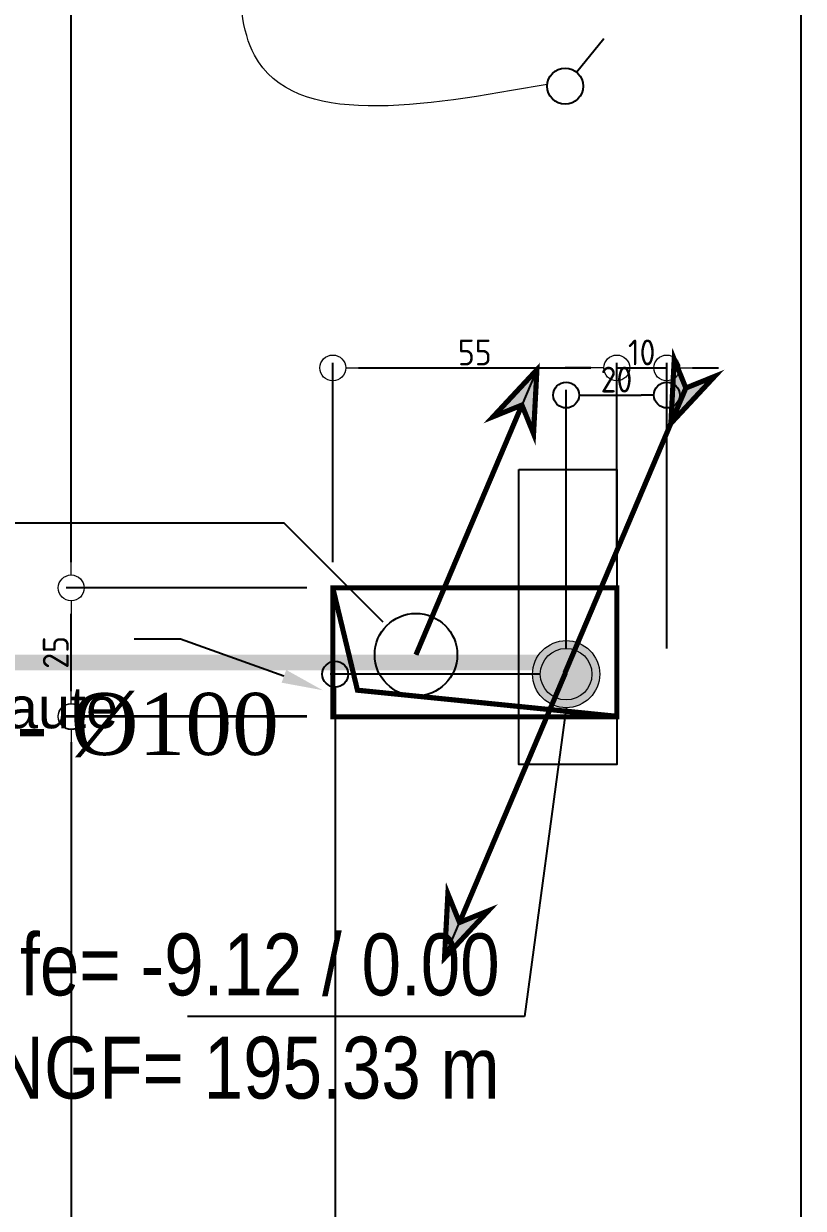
# Model space of a CAD drawing. Extents: x 0 to 613264, y -387505 to 675.
# Drawn here: x 508374 to 509884, y -345996 to -343700 of the extents above; entities that cross this region are included whole.
import ezdxf
from ezdxf import colors
from ezdxf.entities.mleader import LeaderData, LeaderLine
from ezdxf.math import Vec2, Vec3

# ---------------------------------------------------------------- set-up
doc = ezdxf.new("R2010")
doc.units = 0
doc.linetypes.add('prlm_eu', pattern=[2, 1.25, -0.25, 0.25, -0.25])
doc.layers.add('_GAZELEC-RESERVATION', color=1, linetype='Continuous', lineweight=18)
doc.layers.add('_GAZELEC-RESERVATION 2', color=132, linetype='Continuous', lineweight=18)
for name, color, linetype in [('GAZ-EU FLECHE', 42, 'Continuous'), ('GAZ-FLECHE VMC', 93, 'Continuous'), ('prlm-EAU-EUEV', 25, 'Continuous'), ('prlm-ELEC-CFO', 201, 'Continuous'), ('prlm-GT', 242, 'Continuous'), ('prlm-MOD-PB', 123, 'Continuous'), ('prlm-VMC', 93, 'Continuous'), ('prlm-VRD', 2, 'Continuous'), ('SA - EBC', 252, 'Continuous')]:
    doc.layers.add(name, color=color, linetype=linetype)
doc.layers.add('prlm-ZEROPLOT', color=254, linetype='Continuous', plot=False)
doc.styles.add('ISO', font='isocp2.shx')
doc.styles.add('prlm-eau-euev', font='pala.ttf', dxfattribs={"height": 18})
doc.styles.get("Standard").update_dxf_attribs({"font": 'arial.ttf'})
doc.dimstyles.new('50_INT', dxfattribs={"dimtxt": 50, "dimasz": 50, "dimexe": 10, "dimexo": 50, "dimgap": 5, "dimtad": 1, "dimdec": 0, "dimlfac": 0.1, "dimdsep": 46, "dimtxsty": 'ISO', "dimblk1": 'DOTBLANK', "dimblk2": 'DOTBLANK', "dimsah": 1, "dimcen": 25, "dimclrd": 4, "dimclre": 4, "dimadec": 0, "dimazin": 0, "dimtfac": 1, "dimtdec": 0, "dimtmove": 2, "dimatfit": 3, "dimldrblk": 'DOTBLANK', "dimfxl": 50, "dimtolj": 1, "dimtzin": 0, "dimarcsym": 0})
doc.dimstyles.new('ISO-25', dxfattribs={"dimtxt": 2.5, "dimasz": 2.5, "dimexe": 1.25, "dimexo": 0.625, "dimtad": 1, "dimtxsty": 'Standard', "dimcen": 2.5, "dimadec": 0, "dimazin": 0, "dimtfac": 1, "dimtmove": 0, "dimatfit": 3, "dimfxl": 1, "dimarcsym": 0})

# ---------------------------------------------------------------- blocks, each defined once
blk = doc.blocks.new('A$C1F970F0F')
at = {"layer": 'SA - EBC'}
h = blk.add_hatch(dxfattribs=at)
h.set_pattern_fill('_USER', color=256, scale=75, angle=-325.7236, style=0, pattern_type=0)
h.set_pattern_definition([(34.276398589, (-277130161.13, -473864756.78), (-42.23892846, 61.974776503), [])])
edge = h.paths.add_edge_path()
edge.add_line((5801.47, -3162.01), (4083.56, -3271.12))
edge.add_line((4083.56, -3271.12), (4014.48, -3717.33))
edge.add_line((4014.48, -3717.33), (3135.52, -3810.19))
edge.add_line((3135.52, -3810.19), (2274.25, -3693.65))
edge.add_line((2274.25, -3693.65), (1554.64, -3420.1))
edge.add_arc((2508.78, -2315.67), 1459.5, 157.18685, 229.17548, ccw=False)
edge.add_arc((1966.01, -2087.37), 870.68, 94.30152, 157.18685, ccw=False)
edge.add_line((1900.71, -1219.15), (2859.24, -1223.5))
edge.add_arc((3100.86, 1265.33), 2500.53, 264.45495, 302.94228)
edge.add_arc((4209.33, -445.34), 462.12, 302.9423, 376.8337)
edge.add_arc((2214.12, -1049.01), 2546.66, 16.8337, 38.14704)
edge.add_arc((3041.33, -399.3), 1494.81, 38.14704, 72.97329)
edge.add_line((3479.03, 1029.99), (2182.44, 1414.39))
edge.add_line((2182.44, 1414.39), (1056.59, 1822.82))
edge.add_arc((1766.41, 3779.44), 2081.4, 212.74955, 250.06031, ccw=False)
edge.add_line((15.87, 2653.47), (-104.09, 3091.26))
edge.add_line((-104.09, 3091.26), (-169.7, 3639.55))
edge.add_line((-169.7, 3639.55), (-35.58, 6158.01))
edge.add_arc((-194.35, 7143.83), 998.52, 279.14935, 373.96228)
edge.add_arc((2392.2, 7786.92), 1666.79, 172.62697, 193.96228, ccw=False)
edge.add_arc((-45.51, 8102.35), 791.25, -7.37303, 16.4383)
edge.add_line((713.4, 8326.26), (486.74, 9142.81))
edge.add_line((486.74, 9142.81), (1338.85, 9564.24))
edge.add_line((1338.85, 9564.24), (1632.62, 8945.25))
edge.add_line((1632.62, 8945.25), (1394.03, 8829.87))
edge.add_line((1394.03, 8829.87), (1732, 8131.23))
edge.add_arc((1233.22, 7889.95), 554.08, -19.641, 25.8153, ccw=False)
edge.add_line((1755.06, 7703.71), (1558.21, 6807.52))
edge.add_line((1558.21, 6807.52), (1570.02, 6609.16))
edge.add_line((1570.02, 6609.16), (1852.91, 5734.13))
edge.add_line((1852.91, 5734.13), (2726.75, 4020.99))
edge.add_line((2726.75, 4020.99), (3802.35, 4004.95))
edge.add_arc((8355.58, 5950.71), 4951.55, 203.13876, 230.83014)
edge.add_arc((13583.66, 12367.86), 13228.79, 230.830144, 233.16384)
edge.add_line((5652.62, 1780.15), (4998.7, 1820.44))
edge.add_line((4998.7, 1820.44), (4863.84, 767.08))
edge.add_line((4863.84, 767.08), (5595.36, 631.19))
edge.add_line((5595.36, 631.19), (5852.75, -2020.71))
edge.add_line((5852.75, -2020.71), (5881.39, -2966.56))
edge.add_line((5881.39, -2966.56), (5801.47, -3162.01))
blk = doc.blocks.new('xi.chumod')
at = {"layer": 'prlm-MOD-PB', "linetype": 'ByBlock', "lineweight": 5}
blk.add_hatch(color=0, dxfattribs=at).paths.add_polyline_path([(6.5, 0, 1), (-6.5, 0, 1)])
at = {"layer": 'prlm-MOD-PB', "color": 0, "linetype": 'ByBlock', "lineweight": 5}
blk.add_circle((0, 0), 6.5, dxfattribs=at)
blk = doc.blocks.new('xi.eu')
at = {"layer": 'prlm-EAU-EUEV', "linetype": 'ByBlock', "lineweight": -2}
h = blk.add_hatch(color=0, dxfattribs=at)
edge = h.paths.add_edge_path()
edge.add_arc((0, 0), 5, 0, 360)
at = {"layer": 'prlm-EAU-EUEV', "color": 0, "linetype": 'ByBlock', "lineweight": 5}
blk.add_circle((0, 0), 5, dxfattribs=at)
blk = doc.blocks.new('xi.SA')
at = {"layer": 'prlm-ELEC-CFO', "color": 0}
blk.add_lwpolyline([(0.2, -1.28), (5.5, 5.28)], dxfattribs=at)
blk.add_circle((-2, -4), 3.5, dxfattribs=at)
blk = doc.blocks.new('_DOTBLANK')
at = {"color": 0, "linetype": 'ByBlock'}
blk.add_line((-0.5, 0), (-1, 0), dxfattribs=at)
blk.add_circle((0, 0), 0.5, dxfattribs=at)
blk = doc.blocks.new('*D101')
at = {"layer": '_GAZELEC-RESERVATION 2', "color": 4, "lineweight": -2, "transparency": 16777216}
for p, q in [((508922.7, -345042), (508456.1, -345042)), ((508466.1, -345092), (508466.1, -348856.2)), ((509569.9, -348906.2), (508456.1, -348906.2))]:
    blk.add_line(p, q, dxfattribs=at)
at = {"layer": '_GAZELEC-RESERVATION 2', "color": 4, "lineweight": -2, "transparency": 16777216, "xscale": 50, "yscale": 50, "zscale": 50}
for p, rotation in [((508466.1, -345042), 90), ((508466.1, -348906.2), 270)]:
    blk.add_blockref('_DOTBLANK', p, dxfattribs=dict(at, rotation=rotation))
at = {"layer": '_GAZELEC-RESERVATION 2', "color": 0, "transparency": 16777216, "insert": (508436.1, -346974.1), "char_height": 50, "attachment_point": 5, "rotation": 90, "style": 'ISO'}
blk.add_mtext('\\A1;386', dxfattribs=at)
blk = doc.blocks.new('*D102')
at = {"layer": '_GAZELEC-RESERVATION 2', "color": 4, "lineweight": -2, "transparency": 16777216}
for p, q in [((508922.7, -344793.1), (508456.1, -344793.1)), ((508466.1, -344993.1), (508466.1, -344843.1)), ((508922.7, -345043.1), (508456.1, -345043.1))]:
    blk.add_line(p, q, dxfattribs=at)
at = {"layer": '_GAZELEC-RESERVATION 2', "color": 4, "lineweight": -2, "transparency": 16777216, "xscale": 50, "yscale": 50, "zscale": 50}
for p, rotation in [((508466.1, -344793.1), 90), ((508466.1, -345043.1), 270)]:
    blk.add_blockref('_DOTBLANK', p, dxfattribs=dict(at, rotation=rotation))
at = {"layer": '_GAZELEC-RESERVATION 2', "color": 0, "transparency": 16777216, "insert": (508436.1, -344918.1), "char_height": 50, "attachment_point": 5, "rotation": 90, "style": 'ISO'}
blk.add_mtext('\\A1;25', dxfattribs=at)
blk = doc.blocks.new('*D103')
at = {"layer": '_GAZELEC-RESERVATION 2', "color": 4, "lineweight": -2, "transparency": 16777216}
for p, q in [((508972.7, -344743.1), (508972.7, -344356.7)), ((509022.7, -344366.7), (509472.7, -344366.7)), ((509522.7, -344743.1), (509522.7, -344356.7))]:
    blk.add_line(p, q, dxfattribs=at)
at = {"layer": '_GAZELEC-RESERVATION 2', "color": 4, "lineweight": -2, "transparency": 16777216, "xscale": 50, "yscale": 50, "zscale": 50, "rotation": 180}
blk.add_blockref('_DOTBLANK', (508972.7, -344366.7), dxfattribs=at)
at = {"layer": '_GAZELEC-RESERVATION 2', "color": 4, "lineweight": -2, "transparency": 16777216, "xscale": 50, "yscale": 50, "zscale": 50}
blk.add_blockref('_DOTBLANK', (509522.7, -344366.7), dxfattribs=at)
at = {"layer": '_GAZELEC-RESERVATION 2', "color": 0, "transparency": 16777216, "insert": (509247.7, -344336.7), "char_height": 50, "attachment_point": 5, "style": 'ISO'}
blk.add_mtext('\\A1;55', dxfattribs=at)
blk = doc.blocks.new('*D104')
at = {"layer": '_GAZELEC-RESERVATION 2', "color": 4, "lineweight": -2, "transparency": 16777216}
for p, q in [((509472.7, -344366.7), (509422.7, -344366.7)), ((509522.7, -344743.1), (509522.7, -344356.7)), ((509522.7, -344366.7), (509619.4, -344366.7)), ((509619.4, -344743.1), (509619.4, -344356.7)), ((509669.4, -344366.7), (509719.4, -344366.7))]:
    blk.add_line(p, q, dxfattribs=at)
at = {"layer": '_GAZELEC-RESERVATION 2', "color": 4, "lineweight": -2, "transparency": 16777216, "xscale": 50, "yscale": 50, "zscale": 50}
blk.add_blockref('_DOTBLANK', (509522.7, -344366.7), dxfattribs=at)
at = {"layer": '_GAZELEC-RESERVATION 2', "color": 4, "lineweight": -2, "transparency": 16777216, "xscale": 50, "yscale": 50, "zscale": 50, "rotation": 180}
blk.add_blockref('_DOTBLANK', (509619.4, -344366.7), dxfattribs=at)
at = {"layer": '_GAZELEC-RESERVATION 2', "color": 0, "transparency": 16777216, "insert": (509571, -344336.7), "char_height": 50, "attachment_point": 5, "style": 'ISO'}
blk.add_mtext('\\A1;10', dxfattribs=at)
blk = doc.blocks.new('*D105')
at = {"layer": '_GAZELEC-RESERVATION 2', "color": 4, "lineweight": -2, "transparency": 16777216}
for p, q in [((509569.5, -341481.6), (508456.1, -341481.6)), ((508466.1, -344743.1), (508466.1, -341531.6)), ((508922.7, -344793.1), (508456.1, -344793.1))]:
    blk.add_line(p, q, dxfattribs=at)
at = {"layer": '_GAZELEC-RESERVATION 2', "color": 4, "lineweight": -2, "transparency": 16777216, "xscale": 50, "yscale": 50, "zscale": 50}
for p, rotation in [((508466.1, -341481.6), 90), ((508466.1, -344793.1), 270)]:
    blk.add_blockref('_DOTBLANK', p, dxfattribs=dict(at, rotation=rotation))
at = {"layer": '_GAZELEC-RESERVATION 2', "color": 0, "transparency": 16777216, "insert": (508436.1, -343137.4), "char_height": 50, "attachment_point": 5, "rotation": 90, "style": 'ISO'}
blk.add_mtext('\\A1;331', dxfattribs=at)
blk = doc.blocks.new('*D152')
at = {"layer": 'prlm-MOD-PB', "color": 4, "lineweight": -2, "transparency": 16777216}
for p, q in [((509424.6, -344910.3), (509424.6, -344409.4)), ((509619.7, -344910.3), (509619.7, -344409.4)), ((509474.6, -344419.4), (509569.7, -344419.4))]:
    blk.add_line(p, q, dxfattribs=at)
at = {"layer": 'prlm-MOD-PB', "color": 4, "lineweight": -2, "transparency": 16777216, "xscale": 50, "yscale": 50, "zscale": 50, "rotation": 180}
blk.add_blockref('_DOTBLANK', (509424.6, -344419.4), dxfattribs=at)
at = {"layer": 'prlm-MOD-PB', "color": 4, "lineweight": -2, "transparency": 16777216, "xscale": 50, "yscale": 50, "zscale": 50}
blk.add_blockref('_DOTBLANK', (509619.7, -344419.4), dxfattribs=at)
at = {"layer": 'prlm-MOD-PB', "color": 0, "transparency": 16777216, "insert": (509522.1, -344389.4), "char_height": 50, "attachment_point": 5, "style": 'ISO'}
blk.add_mtext('\\A1;20', dxfattribs=at)
blk = doc.blocks.new('*D153')
at = {"layer": 'prlm-MOD-PB', "color": 4, "lineweight": -2, "transparency": 16777216}
for p, q in [((509374.6, -344960.3), (508967.4, -344960.3)), ((508977.4, -345010.3), (508977.4, -348856.2)), ((509374.6, -348906.2), (508967.4, -348906.2))]:
    blk.add_line(p, q, dxfattribs=at)
at = {"layer": 'prlm-MOD-PB', "color": 4, "lineweight": -2, "transparency": 16777216, "xscale": 50, "yscale": 50, "zscale": 50}
for p, rotation in [((508977.4, -344960.3), 90), ((508977.4, -348906.2), 270)]:
    blk.add_blockref('_DOTBLANK', p, dxfattribs=dict(at, rotation=rotation))
at = {"layer": 'prlm-MOD-PB', "color": 0, "transparency": 16777216, "insert": (508947.4, -346933.3), "char_height": 50, "attachment_point": 5, "rotation": 90, "style": 'ISO'}
blk.add_mtext('\\A1;395', dxfattribs=at)
blk = doc.blocks.new('FLECHE1')
h = blk.add_hatch(color=256)
h.dxf.hatch_style = 1
h.paths.add_polyline_path([(495907.1, -370439.6), (495913.6, -370315.5), (495936.1, -370371.1), (495991.7, -370348.6)])
for p, q in [((495907.1, -370439.6), (496141.3, -369887.2)), ((495913.6, -370315.5), (495907.1, -370439.6)), ((495913.6, -370315.5), (495907.1, -370439.6)), ((495936.1, -370371.1), (495913.6, -370315.5)), ((495936.1, -370371.1), (495913.6, -370315.5)), ((495991.7, -370348.6), (495907.1, -370439.6)), ((495907.1, -370439.6), (495991.7, -370348.6)), ((495936.1, -370371.1), (495991.7, -370348.6)), ((495991.7, -370348.6), (495936.1, -370371.1)), ((495907.1, -370439.6), (495936.1, -370371.1))]:
    blk.add_line(p, q)
at = {"const_width": 10}
for points in [[(495936.1, -370371.1), (496141.3, -369887.2)], [(495907.1, -370439.6), (495913.6, -370315.5), (495936.1, -370371.1), (495991.7, -370348.6), (495907.1, -370439.6)]]:
    blk.add_lwpolyline(points, dxfattribs=at)
blk = doc.blocks.new('FLECHE2')
h = blk.add_hatch(color=256)
h.dxf.hatch_style = 1
h.paths.add_polyline_path([(496271.9, -370023.3), (496278.4, -369899.2), (496300.9, -369954.8), (496356.5, -369932.3)])
at = {"const_width": 10}
for points in [[(496066.7, -370507.2), (496300.9, -369954.8), (496356.5, -369932.3), (496271.9, -370023.3), (496300.9, -369954.8), (496278.4, -369899.2), (496271.9, -370023.3), (496356.5, -369932.3), (496300.9, -369954.8), (496278.4, -369899.2), (496271.9, -370023.3)], [(496271.9, -370023.3), (496278.4, -369899.2), (496300.9, -369954.8), (496356.5, -369932.3), (496271.9, -370023.3)]]:
    blk.add_lwpolyline(points, dxfattribs=at)

msp = doc.modelspace()

# ---------------------------------------------------------------- linework, layer by layer
at = {"layer": '_GAZELEC-RESERVATION 2', "const_width": 10}
for points in [[(509522.7, -345043.1), (508972.7, -345043.1), (508972.7, -344793.1), (509522.7, -344793.1), (509522.7, -345043.1)], [(509522.8, -345042), (509020.5, -344991.4), (508972.7, -344793.1)]]:
    msp.add_lwpolyline(points, dxfattribs=at)
at = {"layer": 'prlm-ELEC-CFO', "lineweight": 13}
msp.add_spline([(509387.9, -343817.2), (508821.2, -343760.6), (508861.4, -343393.1), (509443, -343232.8), (510298.8, -343319.6), (510392.4, -344355.3), (510010.9, -344914.6)], degree=3, dxfattribs=at)
at = {"layer": 'prlm-GT'}
msp.add_lwpolyline([(509332.7, -344563.6), (509522.7, -344563.6), (509522.7, -345135.4), (509332.7, -345135.4)], close=True, dxfattribs=at)
at = {"layer": 'prlm-MOD-PB', "color": 15, "linetype": 'prlm_eu', "ltscale": 50, "const_width": 30, "flags": 128}
msp.add_lwpolyline([(509370.6, -344937.6), (505181.1, -344937.6)], dxfattribs=at)
at = {"layer": 'prlm-VMC'}
msp.add_lwpolyline([(509070.5, -344859.3), (508878.8, -344667.6), (504139.6, -344667.6)], dxfattribs=at)
msp.add_circle((509133.8, -344922.6), 80, dxfattribs=at)
at = {"layer": 'prlm-ZEROPLOT', "ltscale": 50}
msp.add_lwpolyline([(509880, -333618.7), (503644.4, -333618.7), (503644.4, -349166.1), (509880, -349166.1)], close=True, dxfattribs=at)

# ---------------------------------------------------------------- block references
at = {"layer": 'GAZ-EU FLECHE'}
for name, p in [('FLECHE2', (13355.6, 25549.1)), ('FLECHE1', (13282, 24929.5))]:
    msp.add_blockref(name, p, dxfattribs=at)
at = {"layer": 'GAZ-FLECHE VMC', "rotation": 180}
msp.add_blockref('FLECHE1', (1005275.1, -714809.8), dxfattribs=at)
at = {"layer": 'prlm-EAU-EUEV', "xscale": 10, "yscale": 10, "zscale": 10, "rotation": 4.82065845977855}
msp.add_blockref('xi.eu', (509424.6, -344960.3), dxfattribs=at)
at = {"layer": 'prlm-ELEC-CFO', "xscale": 9.999999999999998, "yscale": 9.999999999999998, "zscale": 9.999999999999998}
msp.add_blockref('xi.SA', (509442.7, -343780.7), dxfattribs=at)
at = {"layer": 'prlm-MOD-PB', "xscale": 9.999999999999998, "yscale": 9.999999999999998, "zscale": 9.999999999999998}
msp.add_blockref('xi.chumod', (509424.6, -344960.3), dxfattribs=at)
at = {"layer": 'prlm-VRD', "xscale": 9.999999999999998, "yscale": 9.999999999999998, "zscale": 9.999999999999998}
msp.add_blockref('A$C1F970F0F', (474984.9, -340561.1, 0), dxfattribs=at)

# ---------------------------------------------------------------- texts
at = {"layer": 'prlm-MOD-PB', "color": 15, "linetype": 'prlm_eu', "ltscale": 50, "insert": (507388.4, -344996.9), "char_height": 120, "width": 1740.128, "attachment_point": 1, "rotation": 0, "style": 'prlm-eau-euev'}
msp.add_mtext('EU/EV - 1% - %%C100', dxfattribs=at)
at = {"layer": 'prlm-MOD-PB', "color": 15, "insert": (509295.9, -345623.8), "char_height": 120, "width": 1604.009, "attachment_point": 6, "style": 'prlm-eau-euev'}
msp.add_mtext('\\pt1.8e+006;{\\fArial Narrow|b0|i0|c0|p34;EU/EV fe= -9.12 / 0.00 NGF= 195.33 m}', dxfattribs=at)

# ---------------------------------------------------------------- dimensions: what is measured, and where the dimension line sits
at = {"layer": '_GAZELEC-RESERVATION 2'}
for base, p1, p2, picture, middle in [((508466.1, -341481.6), (508972.7, -344793.1), (509619.5, -341481.6), '*D105', (508436.1, -343137.4)), ((508466.1, -344793.1), (508972.7, -345043.1), (508972.7, -344793.1), '*D102', (508436.1, -344918.1)), ((508466.1, -348906.2), (508972.7, -345042), (509619.9, -348906.2), '*D101', (508436.1, -346974.1))]:
    dim = msp.add_linear_dim(base=base, p1=p1, p2=p2, angle=90, dimstyle='50_INT', dxfattribs=at)
    dim.commit()
    dim.dimension.update_dxf_attribs({"geometry": picture, "text_midpoint": middle})
for base, p1, p2, picture, middle in [((509522.7, -344366.7), (508972.7, -344793.1), (509522.7, -344793.1), '*D103', (509247.7, -344336.7)), ((509619.4, -344366.7), (509522.7, -344793.1), (509619.4, -344793.1), '*D104', (509571, -344336.7))]:
    dim = msp.add_linear_dim(base=base, p1=p1, p2=p2, dimstyle='50_INT', dxfattribs=at)
    dim.commit()
    dim.dimension.update_dxf_attribs({"geometry": picture, "text_midpoint": middle})
at = {"layer": 'prlm-MOD-PB'}
dim = msp.add_linear_dim(base=(509619.7, -344419.4), p1=(509424.6, -344960.3), p2=(509619.7, -344960.3), dimstyle='50_INT', dxfattribs=at)
dim.commit()
dim.dimension.update_dxf_attribs({"geometry": '*D152', "text_midpoint": (509522.1, -344389.4)})
dim = msp.add_linear_dim(base=(508977.4, -348906.2), p1=(509424.6, -344960.3), p2=(509424.6, -348906.2), angle=90, dimstyle='50_INT', dxfattribs=at)
dim.commit()
dim.dimension.update_dxf_attribs({"geometry": '*D153', "text_midpoint": (508947.4, -346933.3)})

# ---------------------------------------------------------------- leaders
at = {"layer": '_GAZELEC-RESERVATION', "color": 6}
ml = msp.add_multileader_mtext('Standard', dxfattribs=at)
ml.set_content('résa n°11\\P550x250 en dalle haute', color=6)
ml.set_leader_properties()
ml.build(insert=Vec2(0, 0))
ml.multileader.update_dxf_attribs({"has_text_frame": 1, "arrow_head_size": 80, "scale": 20})
ctx = ml.context
ctx.base_point, ctx.scale, ctx.char_height, ctx.arrow_head_size, ctx.landing_gap_size, ctx.plane_origin = Vec3(507355, -344892.4), 20, 80, 80, 40, Vec3(502941.4, -344921.3)
notes = []
notes.append((ctx, [(0, (1, 1, 0), (508677.6, -344892.4), (-1, 0), 89.8, [(0, [(508953.3, -344991.5)], 0, [])])]))
ctx.mtext.insert, ctx.mtext.width, ctx.mtext.flow_direction = Vec3(507395, -344851.8), 1568.85, 5
at = {"layer": 'prlm-MOD-PB', "color": 15}
msp.add_leader([(509424.6, -345025.3), (509343.7, -345623.8), (508691.5, -345623.8)], dimstyle='ISO-25', override={"dimasz": 10, "dimgap": 0.625, "dimtad": 0}, dxfattribs=at)
for ctx, leaders in notes:
    for number, flags, end, landing, length, lines in leaders:
        leader = LeaderData()
        leader.index, (leader.has_last_leader_line, leader.has_dogleg_vector, leader.attachment_direction) = number, flags
        leader.last_leader_point, leader.dogleg_vector, leader.dogleg_length = Vec3(end), Vec3(landing), length
        for number, points, colour, breaks in lines:
            line = LeaderLine()
            line.index, line.vertices, line.color, line.breaks = number, Vec3.list(points), colors.encode_raw_color(colour), breaks
            leader.lines.append(line)
        ctx.leaders.append(leader)

doc.saveas('drawing.dxf')
